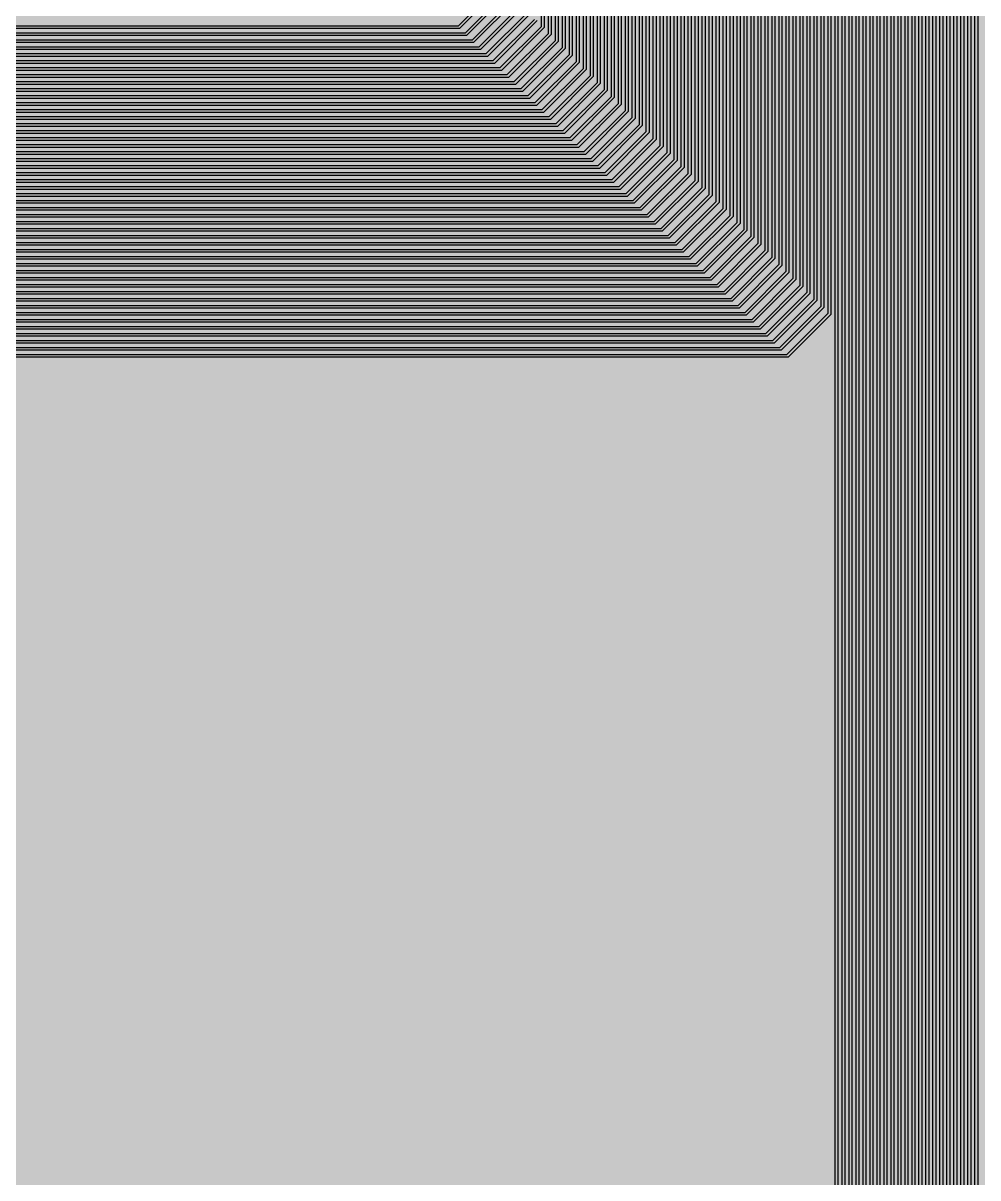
# Model space of a CAD drawing. Header units: metres. Extents: x -7240 to 10960, y -29667 to 1823.
# Drawn here: x 321 to 1004, y -19995 to -19170 of the extents above; entities that cross this region are included whole.
import ezdxf

# ---------------------------------------------------------------- set-up
doc = ezdxf.new("R2010")
doc.units = ezdxf.units.M
doc.layers.add('Metal1', color=4, linetype='CONTINUOUS')
doc.layers.add('Polyimide', color=7, linetype='CONTINUOUS')

msp = doc.modelspace()

# ---------------------------------------------------------------- hatches: boundary and pattern name
at = {"layer": 'Polyimide'}
msp.add_hatch(color=7, dxfattribs=at).paths.add_polyline_path([(4088.45, -11806.89), (4098.72, -11851.21), (4115.58, -11893.47), (4138.63, -11932.7), (4167.35, -11967.99), (4201.08, -11998.53), (4239.03, -12023.62), (4280.35, -12042.68), (4349.18, -12073.73), (4413.2, -12113.76), (4471.26, -12162.04), (4522.3, -12217.69), (4565.39, -12279.7), (4599.74, -12346.94), (4624.73, -12418.19), (4639.91, -12492.16), (4645, -12567.5), (4639.91, -12642.84), (4624.73, -12716.8), (4599.74, -12788.06), (4565.39, -12855.3), (4522.3, -12917.31), (4471.26, -12972.96), (4413.2, -13021.24), (4349.18, -13061.27), (4280.35, -13092.32), (4239.03, -13111.38), (4201.08, -13136.47), (4167.35, -13167.01), (4138.63, -13202.3), (4115.58, -13241.52), (4098.72, -13283.78), (4088.45, -13328.11), (4085, -13373.48), (4085, -13567.5), (4099.45, -13861.55), (4142.64, -14152.77), (4214.18, -14438.35), (4313.36, -14715.55), (4439.24, -14981.69), (4590.59, -15234.21), (4765.97, -15470.68), (4963.68, -15688.82), (5181.82, -15886.53), (5418.29, -16061.91), (5670.81, -16213.26), (5936.95, -16339.14), (6214.15, -16438.32), (6499.73, -16509.85), (6790.95, -16553.05), (7085, -16567.5), (9960.38, -16567.5), (10038.79, -16571.35), (10116.45, -16582.87), (10192.6, -16601.95), (10266.52, -16628.4), (10337.49, -16661.96), (10404.83, -16702.32), (10467.89, -16749.09), (10526.06, -16801.81), (10578.78, -16859.98), (10625.55, -16923.04), (10665.91, -16990.38), (10699.48, -17061.35), (10725.93, -17135.27), (10745, -17211.43), (10756.52, -17289.08), (10760.38, -17367.5), (10760.38, -21957.3), (10721.61, -22012.91), (10685.97, -22070.59), (10653.58, -22130.14), (10624.53, -22191.39), (10598.92, -22254.16), (10576.82, -22318.25), (10558.3, -22383.46), (10543.41, -22449.6), (10532.21, -22516.46), (10524.72, -22583.84), (10520.97, -22651.53), (10520.97, -22719.32), (10524.72, -22787.01), (10532.21, -22854.38), (10543.41, -22921.24), (10558.3, -22987.38), (10576.82, -23052.6), (10598.92, -23116.68), (10624.53, -23179.45), (10653.58, -23240.71), (10685.97, -23300.26), (10721.61, -23357.93), (10760.38, -23413.54), (10760.38, -28667.5), (10756.52, -28745.91), (10745, -28823.57), (10725.93, -28899.73), (10699.48, -28973.65), (10665.91, -29044.62), (10625.55, -29111.96), (10578.78, -29175.01), (10526.06, -29233.19), (10467.89, -29285.91), (10404.83, -29332.68), (10337.49, -29373.04), (10266.52, -29406.6), (10192.6, -29433.05), (10116.45, -29452.13), (10038.79, -29463.65), (9960.38, -29467.5), (-6239.63, -29467.5), (-6318.04, -29463.65), (-6395.7, -29452.13), (-6471.85, -29433.05), (-6545.77, -29406.6), (-6616.74, -29373.04), (-6684.08, -29332.68), (-6747.14, -29285.91), (-6805.31, -29233.19), (-6858.03, -29175.01), (-6904.8, -29111.96), (-6945.16, -29044.62), (-6978.73, -28973.65), (-7005.18, -28899.73), (-7024.25, -28823.57), (-7035.77, -28745.91), (-7039.63, -28667.5), (-7039.63, -23426.32), (-6999.36, -23370.07), (-6962.33, -23311.63), (-6928.66, -23251.2), (-6898.45, -23188.96), (-6871.81, -23125.12), (-6848.81, -23059.88), (-6829.53, -22993.44), (-6814.04, -22926.02), (-6802.37, -22857.83), (-6794.57, -22789.09), (-6790.67, -22720.02), (-6790.67, -22650.84), (-6794.57, -22581.77), (-6802.37, -22513.03), (-6814.04, -22444.84), (-6829.53, -22377.42), (-6848.81, -22310.98), (-6871.81, -22245.74), (-6898.45, -22181.89), (-6928.66, -22119.66), (-6962.33, -22059.22), (-6999.36, -22000.79), (-7039.63, -21944.54), (-7039.63, -17367.5), (-7035.77, -17289.08), (-7024.25, -17211.43), (-7005.18, -17135.27), (-6978.73, -17061.35), (-6945.16, -16990.38), (-6904.8, -16923.04), (-6858.03, -16859.98), (-6805.31, -16801.81), (-6747.14, -16749.09), (-6684.08, -16702.32), (-6616.74, -16661.96), (-6545.77, -16628.4), (-6471.85, -16601.95), (-6395.7, -16582.87), (-6318.04, -16571.35), (-6239.63, -16567.5), (-3334, -16567.5), (-3039.95, -16553.05), (-2748.73, -16509.85), (-2463.15, -16438.32), (-2185.95, -16339.14), (-1919.81, -16213.26), (-1667.29, -16061.91), (-1430.82, -15886.53), (-1212.68, -15688.82), (-1014.97, -15470.68), (-839.59, -15234.21), (-688.24, -14981.69), (-562.36, -14715.55), (-463.18, -14438.35), (-391.64, -14152.77), (-348.45, -13861.55), (-334, -13567.5), (-334, -13373.48), (-337.45, -13328.11), (-347.72, -13283.78), (-364.58, -13241.52), (-387.63, -13202.3), (-416.35, -13167.01), (-450.08, -13136.47), (-488.03, -13111.38), (-529.35, -13092.32), (-529.35, -13092.32), (-598.18, -13061.27), (-662.2, -13021.24), (-720.26, -12972.96), (-771.3, -12917.31), (-814.39, -12855.3), (-848.74, -12788.06), (-873.73, -12716.8), (-888.91, -12642.84), (-894, -12567.5), (-888.91, -12492.16), (-873.73, -12418.19), (-848.74, -12346.94), (-814.39, -12279.7), (-771.3, -12217.69), (-720.26, -12162.04), (-662.2, -12113.76), (-598.18, -12073.73), (-529.35, -12042.68), (-488.03, -12023.62), (-450.08, -11998.53), (-416.35, -11967.99), (-387.63, -11932.7), (-364.58, -11893.47), (-347.72, -11851.21), (-337.45, -11806.89), (-334, -11761.52), (-334, -11074.31), (-337.45, -11028.94), (-347.72, -10984.62), (-364.58, -10942.36), (-387.63, -10903.13), (-416.35, -10867.84), (-450.08, -10837.3), (-488.03, -10812.21), (-529.35, -10793.16), (-529.35, -10793.16), (-598.18, -10762.1), (-662.2, -10722.07), (-720.26, -10673.8), (-771.3, -10618.15), (-814.39, -10556.13), (-848.74, -10488.89), (-873.73, -10417.64), (-888.91, -10343.67), (-894, -10268.33), (-888.91, -10192.99), (-873.73, -10119.03), (-848.74, -10047.77), (-814.39, -9980.53), (-771.3, -9918.52), (-720.26, -9862.87), (-662.2, -9814.59), (-598.18, -9774.56), (-529.35, -9743.51), (-488.03, -9724.45), (-450.08, -9699.36), (-416.35, -9668.82), (-387.63, -9633.53), (-364.58, -9594.31), (-347.72, -9552.05), (-337.45, -9507.72), (-334, -9462.35), (-334, -8775.14), (-337.45, -8729.78), (-347.72, -8685.45), (-364.58, -8643.19), (-387.63, -8603.96), (-416.35, -8568.68), (-450.08, -8538.14), (-488.03, -8513.05), (-529.35, -8493.99), (-529.35, -8493.99), (-598.18, -8462.94), (-662.2, -8422.91), (-720.26, -8374.63), (-771.3, -8318.98), (-814.39, -8256.97), (-848.74, -8189.73), (-873.73, -8118.47), (-888.91, -8044.5), (-894, -7969.17), (-888.91, -7893.83), (-873.73, -7819.86), (-848.74, -7748.61), (-814.39, -7681.36), (-771.3, -7619.35), (-720.26, -7563.7), (-662.2, -7515.42), (-598.18, -7475.4), (-529.35, -7444.34), (-529.35, -7444.34), (-488.03, -7425.28), (-450.08, -7400.2), (-416.35, -7369.66), (-387.63, -7334.37), (-364.58, -7295.14), (-347.72, -7252.88), (-337.45, -7208.56), (-334, -7163.19), (-334, -6475.98), (-337.45, -6430.61), (-347.72, -6386.29), (-364.58, -6344.02), (-387.63, -6304.8), (-416.35, -6269.51), (-450.08, -6238.97), (-488.03, -6213.88), (-529.35, -6194.82), (-529.35, -6194.82), (-598.18, -6163.77), (-662.2, -6123.74), (-720.26, -6075.46), (-771.3, -6019.81), (-814.39, -5957.8), (-848.74, -5890.56), (-873.73, -5819.31), (-888.91, -5745.34), (-894, -5670), (-888.91, -5594.66), (-873.73, -5520.69), (-848.74, -5449.44), (-814.39, -5382.2), (-771.3, -5320.19), (-720.26, -5264.54), (-662.2, -5216.26), (-598.18, -5176.23), (-529.35, -5145.18), (-529.35, -5145.18), (-488.03, -5126.12), (-450.08, -5101.03), (-416.35, -5070.49), (-387.63, -5035.2), (-364.58, -4995.98), (-347.72, -4953.71), (-337.45, -4909.39), (-334, -4864.02), (-334, 380), (-334, 1522.5), (-289, 1522.5), (-288.78, 1515.63), (-288.1, 1508.79), (-286.98, 1502.02), (-285.42, 1495.32), (-283.43, 1488.75), (-281.01, 1482.32), (-278.17, 1476.06), (-274.93, 1470), (-271.3, 1464.17), (-267.3, 1458.58), (-262.94, 1453.27), (-258.25, 1448.25), (-253.23, 1443.56), (-247.92, 1439.2), (-242.33, 1435.2), (-236.5, 1431.57), (-230.44, 1428.33), (-224.18, 1425.49), (-217.75, 1423.07), (-211.18, 1421.08), (-204.48, 1419.52), (-197.71, 1418.4), (-190.87, 1417.72), (-184, 1417.5), (-177.13, 1417.72), (-170.29, 1418.4), (-163.52, 1419.52), (-156.82, 1421.08), (-150.25, 1423.07), (-143.82, 1425.49), (-137.56, 1428.33), (-131.5, 1431.57), (-125.67, 1435.2), (-120.08, 1439.2), (-114.77, 1443.56), (-109.75, 1448.25), (-105.06, 1453.27), (-100.7, 1458.58), (-96.7, 1464.17), (-93.07, 1470), (-89.83, 1476.06), (-86.99, 1482.32), (-84.57, 1488.75), (-82.58, 1495.32), (-81.02, 1502.02), (-79.9, 1508.79), (-79.22, 1515.63), (-79, 1522.5), (1786, 1522.5), (3835, 1522.5), (3835.21, 1529.04), (3835.86, 1535.55), (3836.92, 1542.01), (3838.41, 1548.38), (3840.31, 1554.64), (3842.61, 1560.77), (3845.31, 1566.73), (3848.4, 1572.5), (3851.85, 1578.06), (3855.66, 1583.38), (3859.82, 1588.43), (3864.29, 1593.21), (3869.07, 1597.68), (3874.12, 1601.84), (3879.44, 1605.65), (3885, 1609.1), (3890.77, 1612.19), (3896.73, 1614.89), (3902.86, 1617.19), (3909.12, 1619.09), (3915.49, 1620.58), (3921.95, 1621.64), (3928.46, 1622.29), (3935, 1622.5), (3941.54, 1622.29), (3948.05, 1621.64), (3954.51, 1620.58), (3960.88, 1619.09), (3967.14, 1617.19), (3973.27, 1614.89), (3979.23, 1612.19), (3985, 1609.1), (3990.56, 1605.65), (3995.88, 1601.84), (4000.93, 1597.68), (4005.71, 1593.21), (4010.18, 1588.43), (4014.34, 1583.38), (4018.15, 1578.06), (4021.6, 1572.5), (4024.69, 1566.73), (4027.39, 1560.77), (4029.69, 1554.64), (4031.59, 1548.38), (4033.08, 1542.01), (4034.14, 1535.55), (4034.79, 1529.04), (4035, 1522.5), (4085, 1522.5), (4085, 380), (4085, 330), (4085, -4864.02), (4088.45, -4909.39), (4098.72, -4953.71), (4115.58, -4995.98), (4138.63, -5035.2), (4167.35, -5070.49), (4201.08, -5101.03), (4239.03, -5126.12), (4280.35, -5145.18), (4280.35, -5145.18), (4349.18, -5176.23), (4413.2, -5216.26), (4471.26, -5264.54), (4522.3, -5320.19), (4565.39, -5382.2), (4599.74, -5449.44), (4624.73, -5520.69), (4639.91, -5594.66), (4645, -5670), (4639.91, -5745.34), (4624.73, -5819.31), (4599.74, -5890.56), (4565.39, -5957.8), (4522.3, -6019.81), (4471.26, -6075.46), (4413.2, -6123.74), (4349.18, -6163.77), (4280.35, -6194.82), (4239.03, -6213.88), (4201.08, -6238.97), (4167.35, -6269.51), (4138.63, -6304.8), (4115.58, -6344.02), (4098.72, -6386.29), (4088.45, -6430.61), (4085, -6475.98), (4085, -11761.52), (4088.45, -11806.89)])

# ---------------------------------------------------------------- linework, layer by layer
at = {"layer": 'Metal1'}
for points in [[(898.87, -18191.69), (898.87, -19377.91), (868.29, -19408.5), (-6037.54, -19408.5), (-6068.12, -19377.91), (-6068.12, -16796.59)], [(-6066.12, -16797.41), (-6066.12, -19377.09), (-6036.71, -19406.5), (867.46, -19406.5), (896.87, -19377.09), (896.87, -18191.69)], [(893.87, -18191.69), (893.87, -19372.91), (863.29, -19403.5), (-6032.54, -19403.5), (-6063.12, -19372.91), (-6063.12, -16801.59)], [(-6061.12, -16802.41), (-6061.12, -19372.09), (-6031.71, -19401.5), (862.46, -19401.5), (891.87, -19372.09), (891.87, -18191.69)], [(888.87, -18191.69), (888.87, -19367.91), (858.29, -19398.5), (-6027.54, -19398.5), (-6058.12, -19367.91), (-6058.12, -16806.59)], [(-6056.12, -16807.41), (-6056.12, -19367.09), (-6026.71, -19396.5), (857.46, -19396.5), (886.87, -19367.09), (886.87, -18191.69)], [(883.87, -18191.69), (883.87, -19362.91), (853.29, -19393.5), (-6022.54, -19393.5), (-6053.12, -19362.91), (-6053.12, -16811.59)], [(-6051.12, -16812.41), (-6051.12, -19362.09), (-6021.71, -19391.5), (852.46, -19391.5), (881.87, -19362.09), (881.87, -18191.69)], [(878.87, -18191.69), (878.87, -19357.91), (848.29, -19388.5), (-6017.54, -19388.5), (-6048.12, -19357.91), (-6048.12, -16816.59)], [(-6046.12, -16817.41), (-6046.12, -19357.09), (-6016.71, -19386.5), (847.46, -19386.5), (876.87, -19357.09), (876.87, -18191.69)], [(873.87, -18191.69), (873.87, -19352.91), (843.29, -19383.5), (-6012.54, -19383.5), (-6043.12, -19352.91), (-6043.12, -16821.59)], [(-6041.12, -16822.41), (-6041.12, -19352.09), (-6011.71, -19381.5), (842.46, -19381.5), (871.87, -19352.09), (871.87, -18191.69)], [(868.87, -18191.69), (868.87, -19347.91), (838.29, -19378.5), (-6007.54, -19378.5), (-6038.12, -19347.91), (-6038.12, -16826.59)], [(-6036.12, -16827.41), (-6036.12, -19347.09), (-6006.71, -19376.5), (837.46, -19376.5), (866.87, -19347.09), (866.87, -18191.69)], [(863.87, -18191.69), (863.87, -19342.91), (833.29, -19373.5), (-6002.54, -19373.5), (-6033.12, -19342.91), (-6033.12, -16831.59)], [(-6031.12, -16832.41), (-6031.12, -19342.09), (-6001.71, -19371.5), (832.46, -19371.5), (861.87, -19342.09), (861.87, -18191.69)], [(858.88, -18191.69), (858.88, -19337.91), (828.29, -19368.5), (-5997.54, -19368.5), (-6028.12, -19337.91), (-6028.12, -16836.59)], [(-6026.12, -16837.41), (-6026.12, -19337.09), (-5996.71, -19366.5), (827.46, -19366.5), (856.88, -19337.09), (856.88, -18191.69)], [(853.87, -18191.69), (853.87, -19332.91), (823.29, -19363.5), (-5992.54, -19363.5), (-6023.12, -19332.91), (-6023.12, -16841.59)], [(-6021.12, -16842.41), (-6021.12, -19332.09), (-5991.71, -19361.5), (822.46, -19361.5), (851.87, -19332.09), (851.87, -18191.69)], [(848.87, -18191.69), (848.87, -19327.91), (818.29, -19358.5), (-5987.54, -19358.5), (-6018.12, -19327.91), (-6018.12, -16846.59)], [(-6016.12, -16847.41), (-6016.12, -19327.09), (-5986.71, -19356.5), (817.46, -19356.5), (846.87, -19327.09), (846.87, -18191.69)], [(843.87, -18191.69), (843.87, -19322.91), (813.29, -19353.5), (-5982.54, -19353.5), (-6013.12, -19322.91), (-6013.12, -16851.59)], [(-6011.12, -16852.41), (-6011.12, -19322.09), (-5981.71, -19351.5), (812.46, -19351.5), (841.87, -19322.09), (841.87, -18191.69)], [(838.87, -18191.69), (838.87, -19317.91), (808.29, -19348.5), (-5977.54, -19348.5), (-6008.12, -19317.91), (-6008.12, -16856.59)], [(-6006.12, -16857.41), (-6006.12, -19317.09), (-5976.71, -19346.5), (807.46, -19346.5), (836.87, -19317.09), (836.87, -18191.69)], [(833.87, -18191.69), (833.87, -19312.91), (803.29, -19343.5), (-5972.54, -19343.5), (-6003.12, -19312.91), (-6003.12, -16861.59)], [(-6001.12, -16862.41), (-6001.12, -19312.09), (-5971.71, -19341.5), (802.46, -19341.5), (831.87, -19312.09), (831.87, -18191.69)], [(828.87, -18191.69), (828.87, -19307.91), (798.29, -19338.5), (-5967.54, -19338.5), (-5998.12, -19307.91), (-5998.12, -16866.59)], [(-5996.12, -16867.41), (-5996.12, -19307.09), (-5966.71, -19336.5), (797.46, -19336.5), (826.87, -19307.09), (826.87, -18191.69)], [(823.87, -18191.69), (823.87, -19302.91), (793.29, -19333.5), (-5962.54, -19333.5), (-5993.12, -19302.91), (-5993.12, -16871.59)], [(-5991.12, -16872.41), (-5991.12, -19302.09), (-5961.71, -19331.5), (792.46, -19331.5), (821.87, -19302.09), (821.87, -18191.69)], [(818.87, -18191.69), (818.87, -19297.91), (788.29, -19328.5), (-5957.54, -19328.5), (-5988.12, -19297.91), (-5988.12, -16876.59)], [(-5986.12, -16877.41), (-5986.12, -19297.09), (-5956.71, -19326.5), (787.46, -19326.5), (816.87, -19297.09), (816.87, -18191.69)], [(813.87, -18191.69), (813.87, -19292.91), (783.29, -19323.5), (-5952.54, -19323.5), (-5983.12, -19292.91), (-5983.12, -16881.59)], [(-5981.12, -16882.41), (-5981.12, -19292.09), (-5951.71, -19321.5), (782.46, -19321.5), (811.87, -19292.09), (811.87, -18191.69)], [(808.87, -18191.69), (808.87, -19287.91), (778.29, -19318.5), (-5947.54, -19318.5), (-5978.12, -19287.91), (-5978.12, -16886.59)], [(-5976.12, -16887.41), (-5976.12, -19287.09), (-5946.71, -19316.5), (777.46, -19316.5), (806.87, -19287.09), (806.87, -18191.69)], [(803.87, -18191.69), (803.87, -19282.91), (773.29, -19313.5), (-5942.54, -19313.5), (-5973.12, -19282.91), (-5973.12, -16891.59)], [(-5971.12, -16892.41), (-5971.12, -19282.09), (-5941.71, -19311.5), (772.46, -19311.5), (801.87, -19282.09), (801.87, -18191.69)], [(798.87, -18191.69), (798.87, -19277.91), (768.29, -19308.5), (-5937.54, -19308.5), (-5968.12, -19277.91), (-5968.12, -16896.59)], [(-5966.12, -16897.41), (-5966.12, -19277.09), (-5936.71, -19306.5), (767.46, -19306.5), (796.87, -19277.09), (796.87, -18191.69)], [(793.87, -18191.69), (793.87, -19272.91), (763.29, -19303.5), (-5932.54, -19303.5), (-5963.12, -19272.91), (-5963.12, -16901.59)], [(-5961.12, -16902.41), (-5961.12, -19272.09), (-5931.71, -19301.5), (762.46, -19301.5), (791.87, -19272.09), (791.87, -18191.69)], [(788.87, -18191.69), (788.87, -19267.91), (758.29, -19298.5), (-5927.54, -19298.5), (-5958.12, -19267.91), (-5958.12, -16906.59)], [(-5956.12, -16907.41), (-5956.12, -19267.09), (-5926.71, -19296.5), (757.46, -19296.5), (786.87, -19267.09), (786.87, -18191.69)], [(783.87, -18191.69), (783.87, -19262.91), (753.29, -19293.5), (-5922.54, -19293.5), (-5953.12, -19262.91), (-5953.12, -16911.59)], [(-5951.12, -16912.41), (-5951.12, -19262.09), (-5921.71, -19291.5), (752.46, -19291.5), (781.87, -19262.09), (781.87, -18191.69)], [(778.87, -18191.69), (778.87, -19257.91), (748.29, -19288.5), (-5917.54, -19288.5), (-5948.12, -19257.91), (-5948.12, -16916.59)], [(-5946.12, -16917.41), (-5946.12, -19257.09), (-5916.71, -19286.5), (747.46, -19286.5), (776.87, -19257.09), (776.87, -18191.69)], [(773.87, -18191.69), (773.87, -19252.91), (743.29, -19283.5), (-5912.54, -19283.5), (-5943.12, -19252.91), (-5943.12, -16921.59)], [(-5941.12, -16922.41), (-5941.12, -19252.09), (-5911.71, -19281.5), (742.46, -19281.5), (771.87, -19252.09), (771.87, -18191.69)], [(768.87, -18191.69), (768.87, -19247.91), (738.29, -19278.5), (-5907.54, -19278.5), (-5938.12, -19247.91), (-5938.12, -16926.59)], [(-5936.12, -16927.41), (-5936.12, -19247.09), (-5906.71, -19276.5), (737.46, -19276.5), (766.87, -19247.09), (766.87, -18191.69)], [(763.88, -18191.69), (763.88, -19242.91), (733.29, -19273.5), (-5902.54, -19273.5), (-5933.12, -19242.91), (-5933.12, -16931.59)], [(-5931.12, -16932.41), (-5931.12, -19242.09), (-5901.71, -19271.5), (732.46, -19271.5), (761.88, -19242.09), (761.88, -18191.69)], [(758.87, -18191.69), (758.87, -19237.91), (728.29, -19268.5), (-5897.54, -19268.5), (-5928.12, -19237.91), (-5928.12, -16936.59)], [(-5926.12, -16937.41), (-5926.12, -19237.09), (-5896.71, -19266.5), (727.46, -19266.5), (756.87, -19237.09), (756.87, -18191.69)], [(753.88, -18191.69), (753.88, -19232.91), (723.29, -19263.5), (-5892.54, -19263.5), (-5923.12, -19232.91), (-5923.12, -16941.59)], [(-5921.12, -16942.41), (-5921.12, -19232.09), (-5891.71, -19261.5), (722.46, -19261.5), (751.88, -19232.09), (751.88, -18191.69)], [(748.87, -18191.69), (748.87, -19227.91), (718.29, -19258.5), (-5887.54, -19258.5), (-5918.12, -19227.91), (-5918.12, -16946.59)], [(-5916.12, -16947.41), (-5916.12, -19227.09), (-5886.71, -19256.5), (717.46, -19256.5), (746.87, -19227.09), (746.87, -18191.69)], [(743.88, -18191.69), (743.88, -19222.91), (713.29, -19253.5), (-5882.54, -19253.5), (-5913.12, -19222.91), (-5913.12, -16951.59)], [(-5911.12, -16952.41), (-5911.12, -19222.09), (-5881.71, -19251.5), (712.46, -19251.5), (741.88, -19222.09), (741.88, -18191.69)], [(738.87, -18191.69), (738.87, -19217.91), (708.29, -19248.5), (-5877.54, -19248.5), (-5908.12, -19217.91), (-5908.12, -17921.59)], [(-5906.12, -17922.41), (-5906.12, -19217.09), (-5876.71, -19246.5), (707.46, -19246.5), (736.87, -19217.09), (736.87, -18191.69)], [(733.88, -18191.69), (733.88, -19212.91), (703.29, -19243.5), (-5872.54, -19243.5), (-5903.12, -19212.91), (-5903.12, -17926.59)], [(-5901.12, -17927.41), (-5901.12, -19212.09), (-5871.71, -19241.5), (702.46, -19241.5), (731.88, -19212.09), (731.88, -18191.69)], [(728.87, -18191.69), (728.87, -19207.91), (698.29, -19238.5), (-5867.54, -19238.5), (-5898.12, -19207.91), (-5898.12, -17931.59)], [(-5896.12, -17932.41), (-5896.12, -19207.09), (-5866.71, -19236.5), (697.46, -19236.5), (726.87, -19207.09), (726.87, -18191.69)], [(723.87, -18191.69), (723.87, -19202.91), (693.29, -19233.5), (-5862.54, -19233.5), (-5893.12, -19202.91), (-5893.12, -17936.59)], [(-5891.12, -17937.41), (-5891.12, -19202.09), (-5861.71, -19231.5), (692.46, -19231.5), (721.87, -19202.09), (721.87, -18191.69)], [(718.87, -18191.69), (718.87, -19197.91), (688.29, -19228.5), (-5857.54, -19228.5), (-5888.12, -19197.91), (-5888.12, -17941.59)], [(-5886.12, -17942.41), (-5886.12, -19197.09), (-5856.71, -19226.5), (687.46, -19226.5), (716.87, -19197.09), (716.87, -18191.69)], [(713.87, -18191.69), (713.87, -19192.91), (683.29, -19223.5), (-5852.54, -19223.5), (-5883.12, -19192.91), (-5883.12, -17946.59)], [(-5881.12, -17947.41), (-5881.12, -19192.09), (-5851.71, -19221.5), (682.46, -19221.5), (711.87, -19192.09), (711.87, -18191.69)], [(708.87, -18191.69), (708.87, -19187.91), (678.29, -19218.5), (-5847.54, -19218.5), (-5878.12, -19187.91), (-5878.12, -17951.59)], [(-5876.12, -17952.41), (-5876.12, -19187.09), (-5846.71, -19216.5), (677.46, -19216.5), (706.87, -19187.09), (706.87, -18191.69)], [(703.87, -18191.69), (703.87, -19182.91), (673.29, -19213.5), (-5842.54, -19213.5), (-5873.12, -19182.91), (-5873.12, -17956.59)], [(-5871.12, -17957.41), (-5871.12, -19182.09), (-5841.71, -19211.5), (672.46, -19211.5), (701.87, -19182.09), (701.87, -18191.69)], [(698.87, -18191.69), (698.87, -19177.91), (668.29, -19208.5), (-5837.54, -19208.5), (-5868.12, -19177.91), (-5868.12, -17961.59)], [(-5866.12, -17962.41), (-5866.12, -19177.09), (-5836.71, -19206.5), (667.46, -19206.5), (696.87, -19177.09), (696.87, -18191.69)], [(693.87, -18191.69), (693.87, -19172.91), (663.29, -19203.5), (-5832.54, -19203.5), (-5863.12, -19172.91), (-5863.12, -17966.59)], [(-5861.12, -17967.41), (-5861.12, -19172.09), (-5831.71, -19201.5), (662.46, -19201.5), (691.87, -19172.09), (691.87, -18191.69)], [(1003.88, -18191.69), (1003.88, -22162.91), (973.29, -22193.5), (-5822.54, -22193.5), (-5853.12, -22162.91), (-5853.12, -20976.59), (-5822.54, -20946), (-1781.71, -20946), (-1748.02, -20975.3), (-1737.12, -21126.16), (-1737.12, -21892.5), (-1767.12, -21892.5), (-1767.12, -21126.16), (-1756.23, -20978.7), (-1782.54, -20948), (-5821.71, -20948), (-5851.12, -20977.41), (-5851.12, -22162.09), (-5821.71, -22191.5), (972.46, -22191.5), (1001.88, -22162.09), (1001.88, -18191.69)], [(998.87, -18191.69), (998.87, -22157.91), (968.29, -22188.5), (-5817.54, -22188.5), (-5848.12, -22157.91), (-5848.12, -20981.59), (-5817.54, -20951), (-2098.09, -20951), (-2045.28, -20969.9), (-2012.58, -21005.12), (-1914.86, -21143.86), (-1939.39, -21161.14), (-2037.11, -21022.39), (-2056.85, -20983.15), (-2098.58, -20953), (-5816.71, -20953), (-5846.12, -20982.41), (-5846.12, -22157.09), (-5816.71, -22186.5), (967.46, -22186.5), (996.87, -22157.09), (996.87, -18191.69)], [(993.87, -18191.69), (993.87, -22152.91), (963.29, -22183.5), (-5812.54, -22183.5), (-5843.12, -22152.91), (-5843.12, -20986.59), (-5812.54, -20956), (-2131.71, -20956), (-2097.99, -20985.29), (-2087.12, -21134.16), (-2087.12, -21892.5), (-2117.12, -21892.5), (-2117.12, -21134.16), (-2106.26, -20988.71), (-2132.54, -20958), (-5811.71, -20958), (-5841.12, -20987.41), (-5841.12, -22152.09), (-5811.71, -22181.5), (962.46, -22181.5), (991.87, -22152.09), (991.87, -18191.69)], [(988.87, -18191.69), (988.87, -22147.91), (958.29, -22178.5), (-5807.54, -22178.5), (-5838.12, -22147.91), (-5838.12, -20991.59), (-5807.54, -20961), (-2448.1, -20961), (-2394.36, -20978.83), (-2366.14, -21007.23), (-2265.07, -21143.57), (-2289.18, -21161.43), (-2390.24, -21025.1), (-2406.59, -20993.37), (-2448.58, -20963), (-5806.71, -20963), (-5836.12, -20992.41), (-5836.12, -22147.09), (-5806.71, -22176.5), (957.46, -22176.5), (986.87, -22147.09), (986.87, -18191.69)], [(983.87, -18191.69), (983.87, -22142.91), (953.29, -22173.5), (-5802.54, -22173.5), (-5833.12, -22142.91), (-5833.12, -20996.59), (-5802.54, -20966), (-2481.71, -20966), (-2447.96, -20995.27), (-2437.12, -21142.16), (-2437.12, -21892.5), (-2467.12, -21892.5), (-2467.12, -21142.16), (-2456.29, -20998.73), (-2482.54, -20968), (-5801.71, -20968), (-5831.12, -20997.41), (-5831.12, -22142.09), (-5801.71, -22171.5), (952.46, -22171.5), (981.87, -22142.09), (981.87, -18191.69)], [(978.87, -18191.69), (978.87, -22137.91), (948.29, -22168.5), (-5797.54, -22168.5), (-5828.12, -22137.91), (-5828.12, -21001.59), (-5797.54, -20971), (-2798.11, -20971), (-2743.36, -20987.61), (-2719.88, -21009.6), (-2615.31, -21143.26), (-2638.94, -21161.74), (-2743.51, -21028.08), (-2756.34, -21003.65), (-2798.57, -20973), (-5796.71, -20973), (-5826.12, -21002.41), (-5826.12, -22137.09), (-5796.71, -22166.5), (947.46, -22166.5), (976.87, -22137.09), (976.87, -18191.69)], [(973.87, -18191.69), (973.87, -22132.91), (943.29, -22163.5), (-5792.54, -22163.5), (-5823.12, -22132.91), (-5823.12, -21006.59), (-5792.54, -20976), (-2831.71, -20976), (-2797.92, -21005.26), (-2787.12, -21150.16), (-2787.12, -21892.5), (-2817.12, -21892.5), (-2817.12, -21150.16), (-2806.33, -21008.74), (-2832.54, -20978), (-5791.71, -20978), (-5821.12, -21007.41), (-5821.12, -22132.09), (-5791.71, -22161.5), (942.46, -22161.5), (971.87, -22132.09), (971.87, -18191.69)], [(968.87, -18191.69), (968.87, -22127.91), (938.29, -22158.5), (-5787.54, -22158.5), (-5818.12, -22127.91), (-5818.12, -21011.59), (-5787.54, -20981), (-3177.43, -20981), (-3121.31, -20995.57), (-3086.52, -21021.89), (-2966.52, -21141.89), (-2987.73, -21163.11), (-3107.73, -21043.11), (-3131.52, -21010.85), (-3177.82, -20983), (-5786.71, -20983), (-5816.12, -21012.41), (-5816.12, -22127.09), (-5786.71, -22156.5), (937.46, -22156.5), (966.87, -22127.09), (966.87, -18191.69)], [(963.87, -18191.69), (963.87, -22122.91), (933.29, -22153.5), (-5782.54, -22153.5), (-5813.12, -22122.91), (-5813.12, -21016.59), (-5782.54, -20986), (-3181.71, -20986), (-3147.89, -21015.25), (-3137.12, -21158.16), (-3137.12, -21892.5), (-3167.12, -21892.5), (-3167.12, -21158.16), (-3156.36, -21018.75), (-3182.54, -20988), (-5781.71, -20988), (-5811.12, -21017.41), (-5811.12, -22122.09), (-5781.71, -22151.5), (932.46, -22151.5), (961.87, -22122.09), (961.87, -18191.69)], [(958.87, -18191.69), (958.87, -22117.91), (928.29, -22148.5), (-5777.54, -22148.5), (-5808.12, -22117.91), (-5808.12, -21021.59), (-5777.54, -20991), (-3517.43, -20991), (-3460.53, -21004.41), (-3436.52, -21021.89), (-3316.52, -21141.89), (-3337.73, -21163.11), (-3457.73, -21043.11), (-3472.29, -21022.02), (-3517.82, -20993), (-5776.71, -20993), (-5806.12, -21022.41), (-5806.12, -22117.09), (-5776.71, -22146.5), (927.46, -22146.5), (956.87, -22117.09), (956.87, -18191.69)], [(953.87, -18191.69), (953.87, -22112.91), (923.29, -22143.5), (-5772.54, -22143.5), (-5803.12, -22112.91), (-5803.12, -21026.59), (-5772.54, -20996), (-3531.71, -20996), (-3497.85, -21025.23), (-3487.12, -21166.16), (-3487.12, -21892.5), (-3517.12, -21892.5), (-3517.12, -21166.16), (-3506.4, -21028.77), (-3532.54, -20998), (-5771.71, -20998), (-5801.12, -21027.41), (-5801.12, -22112.09), (-5771.71, -22141.5), (922.46, -22141.5), (951.87, -22112.09), (951.87, -18191.69)], [(948.87, -18191.69), (948.87, -22107.91), (918.29, -22138.5), (-5767.54, -22138.5), (-5798.12, -22107.91), (-5798.12, -21031.59), (-5767.54, -21001), (-3857.43, -21001), (-3799.43, -21012.77), (-3786.52, -21021.89), (-3666.52, -21141.89), (-3687.73, -21163.11), (-3807.73, -21043.11), (-3813.39, -21033.66), (-3857.82, -21003), (-5766.71, -21003), (-5796.12, -21032.41), (-5796.12, -22107.09), (-5766.71, -22136.5), (917.46, -22136.5), (946.87, -22107.09), (946.87, -18191.69)], [(943.87, -18191.69), (943.87, -22102.91), (913.29, -22133.5), (-5762.54, -22133.5), (-5793.12, -22102.91), (-5793.12, -21036.59), (-5762.54, -21006), (-3881.71, -21006), (-3847.82, -21035.22), (-3837.12, -21174.16), (-3837.12, -21892.5), (-3867.12, -21892.5), (-3867.12, -21174.16), (-3856.43, -21038.78), (-3882.54, -21008), (-5761.71, -21008), (-5791.12, -21037.41), (-5791.12, -22102.09), (-5761.71, -22131.5), (912.46, -22131.5), (941.87, -22102.09), (941.87, -18191.69)], [(938.87, -18191.69), (938.87, -22097.91), (908.29, -22128.5), (-5757.54, -22128.5), (-5788.12, -22097.91), (-5788.12, -21041.59), (-5757.54, -21011), (-4197.43, -21011), (-4137.91, -21020.5), (-4016.52, -21141.89), (-4037.73, -21163.11), (-4154.91, -21045.93), (-4197.82, -21013), (-5756.71, -21013), (-5786.12, -21042.41), (-5786.12, -22097.09), (-5756.71, -22126.5), (907.46, -22126.5), (936.87, -22097.09), (936.87, -18191.69)], [(933.87, -18191.69), (933.87, -22092.91), (903.29, -22123.5), (-5752.54, -22123.5), (-5783.12, -22092.91), (-5783.12, -21046.59), (-5752.54, -21016), (-4231.71, -21016), (-4197.78, -21045.2), (-4187.12, -21182.16), (-4187.12, -21892.5), (-4217.12, -21892.5), (-4217.12, -21182.16), (-4206.47, -21048.8), (-4232.54, -21018), (-5751.71, -21018), (-5781.12, -21047.41), (-5781.12, -22092.09), (-5751.71, -22121.5), (902.46, -22121.5), (931.87, -22092.09), (931.87, -18191.69)], [(928.87, -18191.69), (928.87, -22087.91), (898.29, -22118.5), (-5747.54, -22118.5), (-5778.12, -22087.91), (-5778.12, -21051.59), (-5747.54, -21021), (-4537.43, -21021), (-4477.91, -21030.5), (-4366.52, -21141.89), (-4387.73, -21163.11), (-4494.91, -21055.93), (-4537.82, -21023), (-5746.71, -21023), (-5776.12, -21052.41), (-5776.12, -22087.09), (-5746.71, -22116.5), (897.46, -22116.5), (926.87, -22087.09), (926.87, -18191.69)], [(923.87, -18191.69), (923.87, -22082.91), (893.29, -22113.5), (-5742.54, -22113.5), (-5773.12, -22082.91), (-5773.12, -21056.59), (-5742.54, -21026), (-4581.71, -21026), (-4547.74, -21055.18), (-4537.12, -21190.16), (-4537.12, -21892.5), (-4567.12, -21892.5), (-4567.12, -21190.16), (-4556.51, -21058.82), (-4582.54, -21028), (-5741.71, -21028), (-5771.12, -21057.41), (-5771.12, -22082.09), (-5741.71, -22111.5), (892.46, -22111.5), (921.87, -22082.09), (921.87, -18191.69)], [(918.87, -18191.69), (918.87, -22077.91), (888.29, -22108.5), (-5737.54, -22108.5), (-5768.12, -22077.91), (-5768.12, -21061.59), (-5737.54, -21031), (-4877.43, -21031), (-4817.91, -21040.5), (-4716.52, -21141.89), (-4737.73, -21163.11), (-4834.91, -21065.93), (-4877.82, -21033), (-5736.71, -21033), (-5766.12, -21062.41), (-5766.12, -22077.09), (-5736.71, -22106.5), (887.46, -22106.5), (916.87, -22077.09), (916.87, -18191.69)], [(913.87, -18191.69), (913.87, -22072.91), (883.29, -22103.5), (-5732.54, -22103.5), (-5763.12, -22072.91), (-5763.12, -21066.59), (-5732.54, -21036), (-4931.71, -21036), (-4897.7, -21065.17), (-4887.12, -21198.16), (-4887.12, -21892.5), (-4917.12, -21892.5), (-4917.12, -21198.16), (-4906.55, -21068.83), (-4932.54, -21038), (-5731.71, -21038), (-5761.12, -21067.41), (-5761.12, -22072.09), (-5731.71, -22101.5), (882.46, -22101.5), (911.87, -22072.09), (911.87, -18191.69)], [(908.87, -18191.69), (908.87, -22067.91), (878.29, -22098.5), (-5727.54, -22098.5), (-5758.12, -22067.91), (-5758.12, -21071.59), (-5727.54, -21041), (-5217.43, -21041), (-5157.91, -21050.5), (-5066.52, -21141.89), (-5087.73, -21163.11), (-5174.91, -21075.93), (-5217.82, -21043), (-5726.71, -21043), (-5756.12, -21072.41), (-5756.12, -22067.09), (-5726.71, -22096.5), (877.46, -22096.5), (906.87, -22067.09), (906.87, -18191.69)], [(903.87, -18191.69), (903.87, -22062.91), (873.29, -22093.5), (-5722.54, -22093.5), (-5753.12, -22062.91), (-5753.12, -21076.59), (-5722.54, -21046), (-5281.71, -21046), (-5247.66, -21075.15), (-5237.12, -21206.16), (-5237.12, -21892.5), (-5267.12, -21892.5), (-5267.12, -21206.16), (-5256.59, -21078.85), (-5282.54, -21048), (-5721.71, -21048), (-5751.12, -21077.41), (-5751.12, -22062.09), (-5721.71, -22091.5), (872.46, -22091.5), (901.87, -22062.09), (901.87, -18191.69)], [(663.87, -19142.91), (633.29, -19173.5), (-5802.54, -19173.5), (-5833.12, -19142.91)], [(-5831.12, -19142.09), (-5801.71, -19171.5), (632.46, -19171.5), (661.87, -19142.09)], [(673.87, -19152.91), (643.29, -19183.5), (-5812.54, -19183.5), (-5843.12, -19152.91)], [(-5841.12, -19152.09), (-5811.71, -19181.5), (642.46, -19181.5), (671.87, -19152.09)], [(668.87, -19147.91), (638.29, -19178.5), (-5807.54, -19178.5), (-5838.12, -19147.91)], [(-5836.12, -19147.09), (-5806.71, -19176.5), (637.46, -19176.5), (666.87, -19147.09)], [(678.87, -19157.91), (648.29, -19188.5), (-5817.54, -19188.5), (-5848.12, -19157.91)], [(-5846.12, -19157.09), (-5816.71, -19186.5), (647.46, -19186.5), (676.87, -19157.09)], [(688.87, -19167.91), (658.29, -19198.5), (-5827.54, -19198.5), (-5858.12, -19167.91)], [(-5856.12, -19167.09), (-5826.71, -19196.5), (657.46, -19196.5), (686.87, -19167.09)], [(683.87, -19162.91), (653.29, -19193.5), (-5822.54, -19193.5), (-5853.12, -19162.91)], [(-5851.12, -19162.09), (-5821.71, -19191.5), (652.46, -19191.5), (681.87, -19162.09)]]:
    msp.add_lwpolyline(points, dxfattribs=at)

doc.saveas('drawing.dxf')
